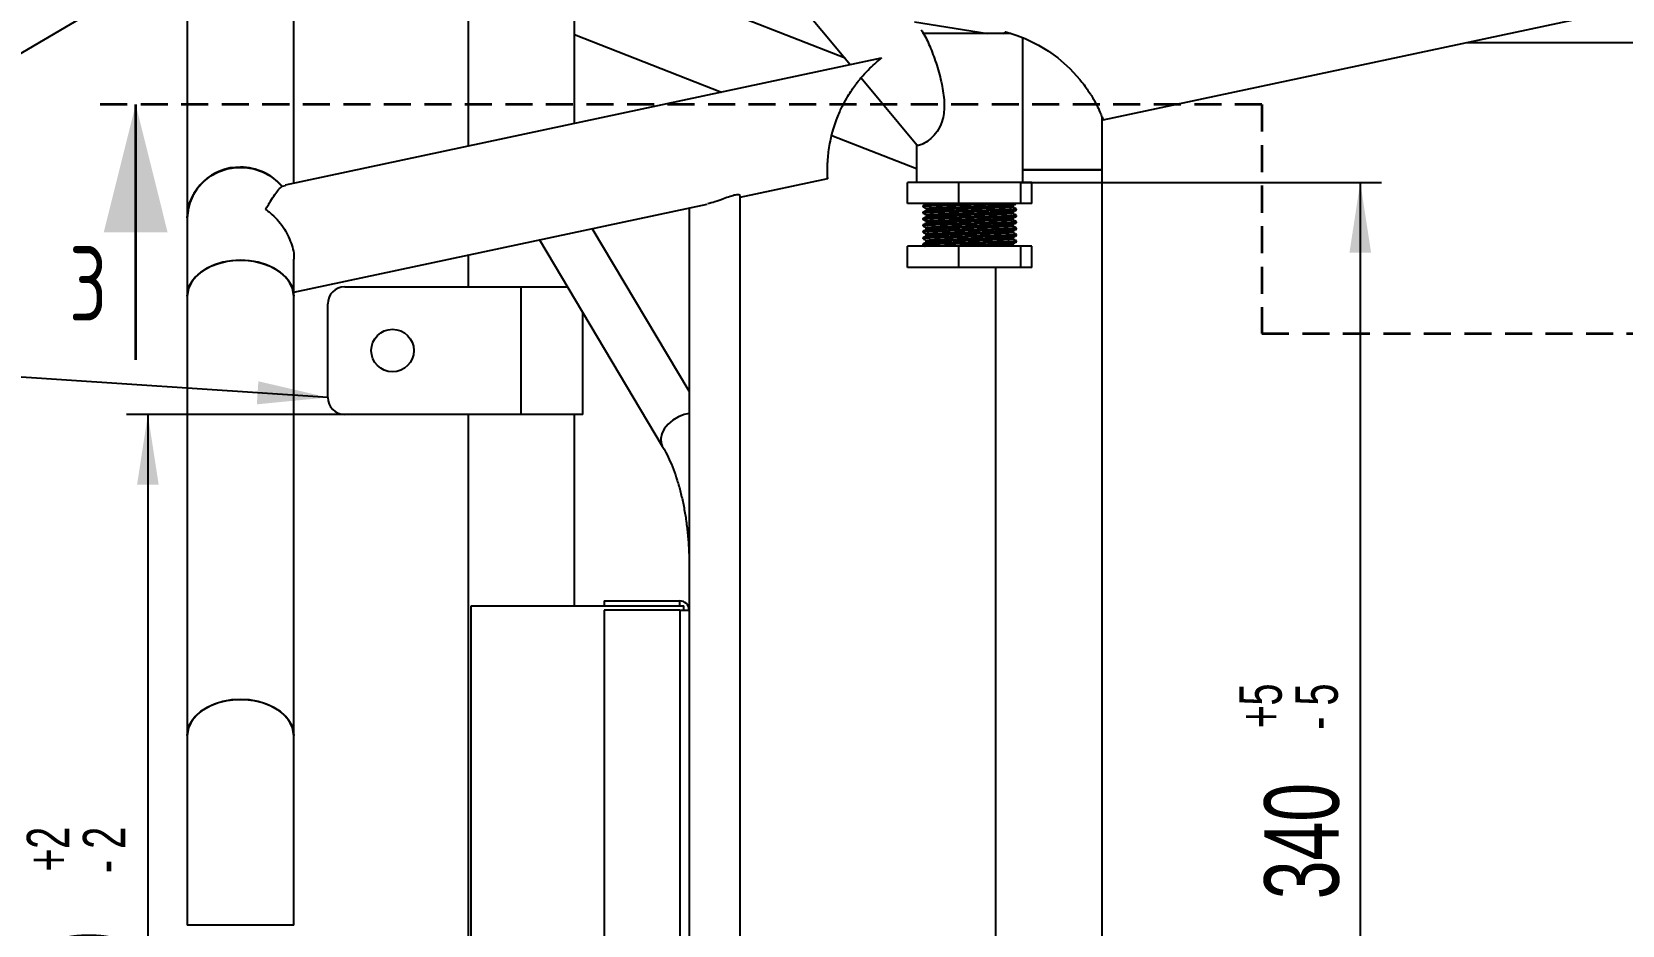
# Model space of a CAD drawing. Header units: millimetres. Extents: x -1160 to 841, y -1082 to 594.
# Drawn here: x 493.5 to 568.2, y 230.1 to 272.1 of the extents above; entities that cross this region are included whole.
import ezdxf

# ---------------------------------------------------------------- set-up
doc = ezdxf.new("R2010")
doc.units = ezdxf.units.MM
doc.linetypes.add('HIDDEN', pattern=[1.905, 1.27, -0.635])
doc.layers.add('FORMAT', color=7, linetype='Continuous')
doc.styles.add('SLDTEXTSTYLE0', font='TXT', dxfattribs={"width": 0.7, "bigfont": 'bigfont'})
doc.styles.add('SLDTEXTSTYLE1', font='TXT', dxfattribs={"width": 0.7})
doc.dimstyles.new('SLDDIMSTYLE11', dxfattribs={"dimtxt": 3.5, "dimasz": 3.302, "dimexe": 0, "dimexo": 0.0625, "dimgap": 0.875, "dimtad": 1, "dimdec": 0, "dimlfac": 5, "dimrnd": 1e-09, "dimzin": 12, "dimdsep": 46, "dimtxsty": 'SLDTEXTSTYLE1', "dimsah": 1, "dimcen": 0.09, "dimadec": 0, "dimazin": 3, "dimtol": 1, "dimtp": 2, "dimtm": 2, "dimtfac": 1, "dimtdec": 0, "dimtofl": 0, "dimtmove": 0, "dimatfit": 3, "dimfxl": 0, "dimfrac": 2, "dimtolj": 1, "dimtzin": 12, "dimarcsym": 0})
doc.dimstyles.new('SLDDIMSTYLE3', dxfattribs={"dimtxt": 0.18, "dimasz": 3.302, "dimexe": 0, "dimexo": 0.0625, "dimgap": 0, "dimtad": 0, "dimtih": 1, "dimtoh": 1, "dimdec": 0, "dimrnd": 1e-09, "dimzin": 0, "dimdsep": 46, "dimtxsty": 'Standard', "dimsah": 1, "dimcen": 0.09, "dimadec": 0, "dimazin": 0, "dimtfac": 3.302, "dimtdec": 0, "dimtofl": 0, "dimtmove": 0, "dimatfit": 3, "dimfxl": 0, "dimfrac": 2, "dimtolj": 1, "dimtzin": 0, "dimarcsym": 0})
doc.dimstyles.new('SLDDIMSTYLE5', dxfattribs={"dimtxt": 3.5, "dimasz": 3.302, "dimexe": 0, "dimexo": 0.0625, "dimgap": 0.875, "dimtad": 1, "dimdec": 0, "dimlfac": 5, "dimrnd": 1e-09, "dimzin": 12, "dimdsep": 46, "dimtxsty": 'SLDTEXTSTYLE1', "dimsah": 1, "dimcen": 0.09, "dimadec": 0, "dimazin": 3, "dimtol": 1, "dimtp": 5, "dimtm": 5, "dimtfac": 1, "dimtdec": 0, "dimtofl": 0, "dimtmove": 0, "dimatfit": 3, "dimfxl": 0, "dimfrac": 2, "dimtolj": 1, "dimtzin": 12, "dimarcsym": 0})

# ---------------------------------------------------------------- blocks, each defined once
blk = doc.blocks.new('_D_26')
at = {"layer": 'FORMAT'}
for p, q in [((539.949, 264.99), (556.904, 264.99)), ((555.904, 264.99), (555.904, 196.673)), ((540.311, 196.673), (556.904, 196.673))]:
    blk.add_line(p, q, dxfattribs=at)
for points in [[(555.904, 264.99), (555.396, 261.688), (556.412, 261.688)], [(555.904, 196.673), (556.412, 199.975), (555.396, 199.975)]]:
    blk.add_solid(points, dxfattribs=at)
at = {"layer": 'FORMAT', "attachment_point": 1, "rotation": 90, "style": 'SLDTEXTSTYLE1'}
for s, insert, char_height in [('5', (550.212, 240.402), 2), ('5', (552.848, 240.402), 2), ('+', (550.212, 239.337), 2), ('-', (552.848, 239.266), 2), ('340', (551.392, 231.304), 3.5)]:
    blk.add_mtext(s, dxfattribs=dict(at, insert=insert, char_height=char_height))
blk = doc.blocks.new('_D_42')
at = {"layer": 'FORMAT'}
for p, q in [((508.162, 254.084), (497.908, 254.084)), ((498.908, 254.084), (498.908, 206.084)), ((508.162, 206.084), (497.908, 206.084))]:
    blk.add_line(p, q, dxfattribs=at)
for points in [[(498.908, 254.084), (498.4, 250.782), (499.416, 250.782)], [(498.908, 206.084), (499.416, 209.386), (498.4, 209.386)]]:
    blk.add_solid(points, dxfattribs=at)
at = {"layer": 'FORMAT', "attachment_point": 1, "rotation": 90, "style": 'SLDTEXTSTYLE1'}
for s, insert, char_height in [('2', (493.217, 233.669), 2), ('2', (495.853, 233.669), 2), ('+', (493.217, 232.603), 2), ('-', (495.853, 232.533), 2), ('240', (494.396, 224.317), 3.5)]:
    blk.add_mtext(s, dxfattribs=dict(at, insert=insert, char_height=char_height))

msp = doc.modelspace()

# ---------------------------------------------------------------- linework, layer by layer
at = {"color": 7, "linetype": 'Continuous', "lineweight": 25}
for p, q in [((500.762283, 307.219769), (500.762283, 263.316722)), ((505.762283, 264.948176), (505.762283, 294.033692)), ((518.028832, 287.225581), (531.93664, 270.516107)), ((513.962283, 281.604568), (513.962283, 266.692518)), ((518.962283, 267.756141), (518.962283, 281.604568)), ((543.810334, 267.930057), (608.206742, 281.628762)), ((423.161465, 230.083893), (500.762283, 275.652373)), ((531.683949, 270.819701), (518.962283, 275.802901)), ((534.946516, 272.527283), (538.375845, 271.990242)), ((518.962283, 271.936568), (525.878544, 269.227401)), ((539.480197, 271.990242), (535.369402, 271.990242)), ((540.046178, 264.990242), (540.046178, 271.787405)), ((560.915224, 271.568689), (600.408488, 271.568689)), ((533.376735, 270.822451), (505.355599, 264.861664)), ((532.443871, 269.906696), (535.063326, 266.759564)), ((543.762283, 265.583893), (543.762283, 268.059504)), ((531.055151, 267.199673), (535.046178, 265.63635)), ((535.046178, 266.780167), (535.046178, 264.990242)), ((541.262283, 265.583893), (540.046178, 265.583893)), ((540.046178, 265.583893), (543.762283, 265.583893)), ((543.762283, 265.583893), (541.262283, 265.583893)), ((543.762283, 194.583893), (543.762283, 265.583893)), ((505.357201, 264.833449), (505.218011, 264.801927)), ((526.751577, 264.301239), (530.870413, 265.177417)), ((534.624338, 263.990242), (534.624338, 264.990242)), ((537.02714, 264.990242), (534.624338, 264.990242)), ((537.02714, 263.990242), (537.02714, 264.990242)), ((539.948979, 264.990242), (537.02714, 264.990242)), ((539.948979, 263.990242), (539.948979, 264.990242)), ((540.468017, 264.990242), (539.948979, 264.990242)), ((540.468017, 263.990242), (540.468017, 264.990242)), ((505.762283, 259.836298), (525.207779, 263.972835)), ((526.751577, 195.80114), (526.751577, 264.366645)), ((537.02714, 263.990242), (534.624338, 263.990242)), ((535.508557, 263.990242), (535.508557, 263.98054)), ((539.948979, 263.990242), (537.02714, 263.990242)), ((540.468017, 263.990242), (539.948979, 263.990242)), ((500.762283, 263.316722), (500.762283, 259.645449)), ((524.351577, 263.790699), (524.351577, 244.883893)), ((535.346178, 263.885773), (535.346178, 263.848273)), ((535.346178, 263.585773), (535.346178, 263.548273)), ((535.346178, 263.285773), (535.346178, 263.248273)), ((535.508557, 263.754525), (535.508557, 263.68054)), ((535.508557, 263.454525), (535.508557, 263.38054)), ((539.583798, 263.829525), (539.583798, 263.903504)), ((539.583798, 263.529525), (539.583798, 263.603504)), ((539.583798, 263.229525), (539.583798, 263.303504)), ((539.746178, 263.698273), (539.746178, 263.735773)), ((539.746178, 263.398273), (539.746178, 263.435773)), ((524.351577, 255.172452), (519.793885, 262.821166)), ((535.346178, 262.985773), (535.346178, 262.948273)), ((535.346178, 262.685773), (535.346178, 262.648273)), ((535.508557, 263.154525), (535.508557, 263.08054)), ((535.508557, 262.854525), (535.508557, 262.78054)), ((535.508557, 262.554525), (535.508557, 262.48054)), ((539.583798, 262.929525), (539.583798, 263.003504)), ((539.583798, 262.629525), (539.583798, 262.703504)), ((539.746178, 263.098273), (539.746178, 263.135773)), ((539.746178, 262.798273), (539.746178, 262.835773)), ((539.746178, 262.498273), (539.746178, 262.535773)), ((517.3144, 262.293718), (523.091865, 252.597982)), ((534.624338, 260.990242), (534.624338, 261.990242)), ((537.02714, 261.990242), (534.624338, 261.990242)), ((535.346178, 262.385773), (535.346178, 262.348273)), ((535.346178, 262.085773), (535.346178, 262.048273)), ((535.508557, 262.254525), (535.508557, 262.18054)), ((537.02714, 260.990242), (537.02714, 261.990242)), ((539.948979, 261.990242), (537.02714, 261.990242)), ((539.583798, 262.329525), (539.583798, 262.403504)), ((539.583798, 262.029525), (539.583798, 262.103504)), ((539.653537, 261.990242), (539.583798, 262.03054)), ((539.746178, 262.198273), (539.746178, 262.235773)), ((539.948979, 260.990242), (539.948979, 261.990242)), ((540.468017, 261.990242), (539.948979, 261.990242)), ((540.468017, 260.990242), (540.468017, 261.990242)), ((505.762283, 259.645449), (505.762283, 261.385754)), ((513.962283, 261.58064), (513.962283, 260.083893)), ((537.02714, 260.990242), (534.624338, 260.990242)), ((539.948979, 260.990242), (537.02714, 260.990242)), ((538.762283, 260.990242), (538.762283, 200.672887)), ((540.468017, 260.990242), (539.948979, 260.990242)), ((500.762283, 259.645449), (500.762283, 239.001683)), ((505.762283, 239.001683), (505.762283, 259.645449)), ((508.162283, 260.083893), (516.462283, 260.083893)), ((516.462283, 260.083893), (518.631184, 260.083893)), ((516.462283, 254.083893), (516.462283, 260.083893)), ((507.362283, 254.883893), (507.362283, 259.283893)), ((519.362283, 254.083893), (519.362283, 258.856964)), ((516.462283, 254.083893), (508.162283, 254.083893)), ((513.962283, 254.083893), (513.962283, 206.083893)), ((519.362283, 254.083893), (516.462283, 254.083893)), ((518.962283, 245.083893), (518.962283, 254.083893)), ((520.351577, 245.323893), (520.351577, 245.083893)), ((520.351577, 245.323893), (523.911577, 245.323893)), ((523.911577, 245.083893), (523.911577, 245.323893)), ((514.111577, 215.083893), (514.111577, 245.083893)), ((514.111577, 245.083893), (524.111577, 245.083893)), ((520.351577, 245.083893), (523.911577, 245.083893)), ((523.911577, 244.883893), (520.351577, 244.883893)), ((520.351577, 244.883893), (520.351577, 215.283893)), ((523.911577, 244.883893), (523.911577, 215.283893)), ((523.911577, 244.883893), (524.351577, 244.883893)), ((524.111577, 244.883893), (524.111577, 245.083893)), ((524.351577, 244.883893), (524.351577, 215.283893)), ((500.762283, 239.001683), (500.762283, 230.083893)), ((505.762283, 230.083893), (505.762283, 239.001683)), ((503.262283, 230.083893), (500.762283, 230.083893)), ((505.762283, 230.083893), (503.262283, 230.083893))]:
    msp.add_line(p, q, dxfattribs=at)
at = {"color": 7, "linetype": 'HIDDEN', "lineweight": 35}
for p, q in [((551.27835, 268.645174), (496.335785, 268.645174)), ((551.27835, 268.645174), (551.27835, 257.883748)), ((551.27835, 257.883748), (590.101343, 257.883748))]:
    msp.add_line(p, q, dxfattribs=at)
at = {"color": 7, "linetype": 'Continuous', "lineweight": 35}
msp.add_line((498.335785, 256.645174), (498.335785, 268.645174), dxfattribs=at)
at = {"color": 7, "linetype": 'Continuous', "lineweight": 25, "flags": 128}
for points in [[(539.223786, 272.061033), (539.218736, 272.062323), (539.293061, 272.042678), (539.492328, 271.985456), (539.772128, 271.89362), (540.153865, 271.745668), (540.774284, 271.44451), (541.248025, 271.157387), (541.691955, 270.835564), (542.247868, 270.344315), (542.718266, 269.828538), (542.718266, 269.828538)], [(500.762283, 263.316722), (500.782531, 263.619569), (500.871866, 264.014897), (501.029968, 264.390139), (501.25229, 264.734501), (501.532435, 265.038076), (501.862346, 265.292131), (502.232529, 265.489357), (502.632337, 265.62408), (503.050268, 265.692425), (503.474297, 265.692425), (503.892228, 265.62408), (504.292036, 265.489357), (504.66222, 265.292131), (504.99213, 265.038076), (505.217183, 264.802919)], [(503.262283, 261.334424), (502.839781, 261.31013), (502.429433, 261.237946), (502.043045, 261.119948), (501.691733, 260.959532), (501.385602, 260.761312), (501.13346, 260.530991), (500.94256, 260.275194), (500.818394, 260.001281), (500.764535, 259.717131), (500.762283, 259.645449)], [(500.762283, 259.645449), (500.782531, 259.859979), (500.871866, 260.140019), (501.029968, 260.405832), (501.25229, 260.64977), (501.532435, 260.864815), (501.862346, 261.044781), (502.232529, 261.184491), (502.632337, 261.279926), (503.050268, 261.32834), (503.474297, 261.32834), (503.892228, 261.279926), (504.292036, 261.184491), (504.66222, 261.044781), (504.99213, 260.864815), (505.272275, 260.64977), (505.494597, 260.405832), (505.652699, 260.140019), (505.742034, 259.859979), (505.762283, 259.645449)], [(505.762283, 259.645449), (505.76003, 259.717131), (505.706171, 260.001281), (505.582005, 260.275194), (505.391105, 260.530991), (505.138963, 260.761312), (504.832833, 260.959532), (504.48152, 261.119948), (504.095132, 261.237946), (503.684785, 261.31013), (503.262283, 261.334424)], [(503.262283, 240.690659), (502.839781, 240.666365), (502.429433, 240.59418), (502.043045, 240.476183), (501.691733, 240.315767), (501.385602, 240.117547), (501.13346, 239.887226), (500.94256, 239.631429), (500.818394, 239.357516), (500.764535, 239.073366), (500.762283, 239.001683)], [(500.762283, 239.001683), (500.782531, 239.216213), (500.871866, 239.496254), (501.029968, 239.762067), (501.25229, 240.006004), (501.532435, 240.22105), (501.862346, 240.401016), (502.232529, 240.540726), (502.632337, 240.636161), (503.050268, 240.684574), (503.474297, 240.684574), (503.892228, 240.636161), (504.292036, 240.540726), (504.66222, 240.401016), (504.99213, 240.22105), (505.272275, 240.006004), (505.494597, 239.762067), (505.652699, 239.496254), (505.742034, 239.216213), (505.762283, 239.001683)], [(505.762283, 239.001683), (505.76003, 239.073366), (505.706171, 239.357516), (505.582005, 239.631429), (505.391105, 239.887226), (505.138963, 240.117547), (504.832833, 240.315767), (504.48152, 240.476183), (504.095132, 240.59418), (503.684785, 240.666365), (503.262283, 240.690659)]]:
    msp.add_lwpolyline(points, dxfattribs=at)
at = {"color": 8, "linetype": 'Continuous', "lineweight": 25, "flags": 128}
msp.add_lwpolyline([(524.351577, 254.121532), (524.122727, 254.074068), (523.847058, 253.967453), (523.588709, 253.813386), (523.363915, 253.621547), (523.186801, 253.40399), (523.068493, 253.174386), (523.016427, 252.94716), (523.033874, 252.736591), (523.091334, 252.598875)], dxfattribs=at)
at = {"color": 7, "linetype": 'Continuous', "lineweight": 25}
msp.add_circle((510.412283, 257.083893), 1, dxfattribs=at)
for centre, radius, start, end in [((503.201112, 263.262346), 2.439435, 88.56311618, 178.72274707), ((503.279331, 263.161409), 2.539662, 40.30700498, 90.38462064), ((508.162283, 259.283893), 0.8, 90, 180), ((508.162283, 254.883893), 0.8, 180, 270), ((523.911577, 244.883893), 0.44, 0, 90)]:
    msp.add_arc(centre, radius, start, end, dxfattribs=at)
for points, knots in [([(535.256109, 272.155324), (535.316441, 272.067355), (535.428411, 271.904095), (535.592788, 271.557586), (535.798315, 271.071322), (536.038934, 270.384432), (536.261884, 269.532304), (536.356849, 268.826673), (536.340425, 268.305012), (536.271143, 267.897639), (536.093263, 267.468396), (535.796866, 267.104447), (535.478153, 266.856126), (535.218833, 266.736318), (535.077259, 266.704859), (535.072676, 266.760271), (535.072153, 266.766593)], [0, 0, 0, 0, 0.063851539, 0.118501433, 0.174429692, 0.29519773, 0.418984571, 0.531143538, 0.578663572, 0.627292978, 0.696457118, 0.765744169, 0.834216622, 0.909955021, 0.989727015, 1, 1, 1, 1]), ([(539.102914, 271.990242), (539.145359, 272.003281), (539.190931, 272.01728), (539.25698, 272.048852), (539.26151, 272.051018)], [0, 0, 0, 0, 0.931411838, 1, 1, 1, 1]), ([(531.094217, 267.355816), (531.133124, 267.487627), (531.212634, 267.756997), (531.375456, 268.183979), (531.579061, 268.626265), (531.856674, 269.120211), (532.172564, 269.585627), (532.519577, 270.009644), (532.855151, 270.36192), (533.147159, 270.628819), (533.316603, 270.769006), (533.391638, 270.828664), (533.380307, 270.819629), (533.377878, 270.817692)], [0, 0, 0, 0, 0.048678963, 0.099480991, 0.187654856, 0.277783656, 0.408733148, 0.539795154, 0.674481594, 0.809122691, 0.92576891, 0.984085228, 1, 1, 1, 1]), ([(542.718266, 269.828538), (542.8537, 269.652589), (543.128396, 269.295718), (543.404939, 268.825731), (543.604332, 268.432831), (543.733127, 268.135873), (543.803474, 267.953682), (543.805243, 267.948638), (543.806001, 267.946476)], [0, 0, 0, 0, 0.162808414, 0.330218502, 0.496678144, 0.666850284, 0.85717595, 1, 1, 1, 1]), ([(530.866455, 265.198226), (530.866797, 265.192342), (530.867684, 265.177087), (530.862473, 265.265755), (530.855614, 265.441816), (530.853313, 265.731983), (530.873329, 266.120361), (530.916667, 266.516134), (530.984372, 266.911638), (531.050203, 267.193257), (531.087437, 267.330775), (531.094217, 267.355816)], [0, 0, 0, 0, 0.096738984, 0.250812769, 0.407348923, 0.591777145, 0.715630762, 0.807297368, 0.899523662, 0.981703992, 1, 1, 1, 1]), ([(504.442609, 263.71911), (504.447628, 263.727794), (504.452749, 263.736648), (504.462842, 263.754074), (504.477913, 263.780062), (504.512615, 263.839657), (504.541589, 263.888961), (504.598576, 263.985219), (504.635289, 264.046262), (504.742077, 264.220088), (504.808813, 264.323604), (504.935485, 264.505492), (504.995415, 264.583874), (505.110177, 264.713836), (505.165005, 264.765448), (505.218011, 264.801927)], [0, 0, 0, 0, 0.015625, 0.015625, 0.03125, 0.0625, 0.125, 0.125, 0.25, 0.25, 0.5, 0.5, 0.75, 0.75, 1, 1, 1, 1]), ([(526.751577, 264.366645), (526.740321, 264.383198), (526.717779, 264.416346), (526.539202, 264.4045), (526.28131, 264.329369), (525.953757, 264.20841), (525.585641, 264.067683), (525.331908, 264.007075), (525.214264, 263.978974)], [0, 0, 0, 0, 0.164892435, 0.330224937, 0.487145652, 0.651205991, 0.838280773, 1, 1, 1, 1]), ([(535.510333, 263.981565), (535.48325, 263.965916), (535.429082, 263.934615), (535.374912, 263.903317), (535.347827, 263.887668)], [0, 0, 0, 0, 0.499988787, 1, 1, 1, 1]), ([(538.825598, 263.990242), (538.823203, 263.990169), (538.681659, 263.985856), (538.314998, 263.977764), (537.758325, 263.965529), (537.175117, 263.952451), (536.620574, 263.940242), (536.128603, 263.928035), (535.730817, 263.914951), (535.467188, 263.902738), (535.341685, 263.893172), (535.359242, 263.887343), (535.363971, 263.885773)], [0, 0, 0, 0, 0.002043741, 0.120800365, 0.239556988, 0.360376928, 0.479133551, 0.597890175, 0.718710115, 0.837466738, 0.956223362, 1, 1, 1, 1]), ([(539.714918, 263.990023), (539.668636, 263.985917), (539.576072, 263.977704), (539.259553, 263.965546), (538.836272, 263.952447), (538.322225, 263.940243), (537.75635, 263.928035), (537.17564, 263.914949), (536.620435, 263.902742), (536.128641, 263.890535), (535.730807, 263.877451), (535.467191, 263.865238), (535.341685, 263.855672), (535.359242, 263.849843), (535.363971, 263.848273)], [0, 0, 0, 0, 0.087559941, 0.175119881, 0.264201117, 0.351761058, 0.439320999, 0.528402234, 0.615962175, 0.703522116, 0.792603352, 0.880163292, 0.967723233, 1, 1, 1, 1]), ([(535.576198, 263.990242), (535.548852, 263.988257), (535.509949, 263.985433), (535.519194, 263.982456), (535.52194, 263.981572)], [0, 0, 0, 0, 0.702923611, 1, 1, 1, 1]), ([(539.582029, 263.902482), (539.609114, 263.918133), (539.659741, 263.947387), (539.710369, 263.976639), (539.733912, 263.990242)], [0, 0, 0, 0, 0.534978916, 1, 1, 1, 1]), ([(504.442609, 263.71911), (504.444237, 263.717969), (504.517408, 263.666718), (504.707899, 263.521063), (504.993181, 263.249285), (505.269583, 262.899231), (505.492566, 262.521481), (505.686611, 262.022089), (505.802322, 261.608444), (505.759348, 261.360851), (505.757808, 261.351976)], [0, 0, 0, 0, 0.002077337, 0.093335821, 0.249782397, 0.410390963, 0.557870992, 0.709090243, 0.989572802, 1, 1, 1, 1]), ([(535.347814, 263.846384), (535.3749, 263.830734), (535.428482, 263.799775), (535.482063, 263.768814), (535.508557, 263.753504)], [0, 0, 0, 0, 0.505513476, 1, 1, 1, 1]), ([(535.347814, 263.546384), (535.3749, 263.530734), (535.428482, 263.499775), (535.482063, 263.468814), (535.508557, 263.453504)], [0, 0, 0, 0, 0.505513476, 1, 1, 1, 1]), ([(535.347814, 263.246384), (535.3749, 263.230734), (535.428482, 263.199775), (535.482063, 263.168814), (535.508557, 263.153504)], [0, 0, 0, 0, 0.505513476, 1, 1, 1, 1]), ([(535.510333, 263.681565), (535.48325, 263.665916), (535.429082, 263.634615), (535.374912, 263.603317), (535.347827, 263.587668)], [0, 0, 0, 0, 0.4999887865, 1, 1, 1, 1]), ([(535.510333, 263.381565), (535.48325, 263.365916), (535.429082, 263.334615), (535.374912, 263.303317), (535.347827, 263.287668)], [0, 0, 0, 0, 0.4999887865, 1, 1, 1, 1]), ([(539.728385, 263.735773), (539.729364, 263.733005), (539.731853, 263.725969), (539.565634, 263.715239), (539.262405, 263.703036), (538.835517, 263.689949), (538.322426, 263.677742), (537.756295, 263.665535), (537.175654, 263.652449), (536.620431, 263.640242), (536.128642, 263.628035), (535.730807, 263.614951), (535.467191, 263.602738), (535.341685, 263.593172), (535.359242, 263.587343), (535.363971, 263.585773)], [0, 0, 0, 0, 0.053751163, 0.136604655, 0.219458147, 0.303751163, 0.386604655, 0.469458147, 0.553751163, 0.636604655, 0.719458147, 0.803751163, 0.886604655, 0.969458147, 1, 1, 1, 1]), ([(539.725274, 263.696367), (539.72541, 263.694241), (539.725821, 263.687851), (539.564488, 263.677743), (539.262719, 263.665535), (538.835434, 263.652449), (538.322448, 263.640242), (537.756289, 263.628035), (537.175656, 263.614949), (536.620431, 263.602742), (536.128642, 263.590535), (535.730807, 263.577451), (535.467191, 263.565238), (535.341685, 263.555672), (535.359242, 263.549843), (535.363971, 263.548273)], [0, 0, 0, 0, 0.041852737, 0.125748055, 0.209643372, 0.294996315, 0.378891632, 0.46278695, 0.548139892, 0.632035209, 0.715930527, 0.801283469, 0.885178787, 0.969074104, 1, 1, 1, 1]), ([(539.728385, 263.435773), (539.729364, 263.433005), (539.731853, 263.425969), (539.565634, 263.415239), (539.262405, 263.403036), (538.835517, 263.389949), (538.322426, 263.377742), (537.756295, 263.365535), (537.175654, 263.352449), (536.620431, 263.340242), (536.128642, 263.328035), (535.730807, 263.314951), (535.467191, 263.302738), (535.341685, 263.293172), (535.359242, 263.287343), (535.363971, 263.285773)], [0, 0, 0, 0, 0.053751163, 0.136604655, 0.219458147, 0.303751163, 0.386604655, 0.469458147, 0.553751163, 0.636604655, 0.719458147, 0.803751163, 0.886604655, 0.969458147, 1, 1, 1, 1]), ([(539.725274, 263.396367), (539.72541, 263.394241), (539.725821, 263.387851), (539.564488, 263.377743), (539.262719, 263.365535), (538.835434, 263.352449), (538.322448, 263.340242), (537.756289, 263.328035), (537.175656, 263.314949), (536.620431, 263.302742), (536.128642, 263.290535), (535.730807, 263.277451), (535.467191, 263.265238), (535.341685, 263.255672), (535.359242, 263.249843), (535.363971, 263.248273)], [0, 0, 0, 0, 0.041852737, 0.125748055, 0.209643372, 0.294996315, 0.378891632, 0.46278695, 0.548139892, 0.632035209, 0.715930527, 0.801283469, 0.885178787, 0.969074104, 1, 1, 1, 1]), ([(539.564247, 263.902492), (539.564329, 263.900407), (539.564582, 263.89406), (539.41544, 263.883993), (539.136043, 263.871785), (538.740271, 263.858699), (538.265154, 263.846492), (537.74078, 263.834285), (537.203005, 263.821199), (536.688759, 263.808992), (536.233268, 263.796785), (535.864798, 263.783701), (535.62064, 263.771488), (535.504399, 263.761922), (535.520657, 263.756094), (535.525035, 263.754525)], [0, 0, 0, 0, 0.041057427, 0.125023243, 0.208989059, 0.294413961, 0.378379777, 0.462345593, 0.547770496, 0.631736312, 0.715702128, 0.80112703, 0.885092846, 0.969058662, 1, 1, 1, 1]), ([(539.564247, 263.602492), (539.564329, 263.600407), (539.564582, 263.59406), (539.41544, 263.583993), (539.136043, 263.571785), (538.740271, 263.558699), (538.265154, 263.546492), (537.74078, 263.534285), (537.203005, 263.521199), (536.688759, 263.508992), (536.233268, 263.496785), (535.864798, 263.483701), (535.62064, 263.471488), (535.504399, 263.461922), (535.520657, 263.456094), (535.525035, 263.454525)], [0, 0, 0, 0, 0.041057427, 0.125023243, 0.208989059, 0.294413961, 0.378379777, 0.462345593, 0.547770496, 0.631736312, 0.715702128, 0.80112703, 0.885092846, 0.969058662, 1, 1, 1, 1]), ([(539.564247, 263.302492), (539.564329, 263.300407), (539.564582, 263.29406), (539.41544, 263.283993), (539.136043, 263.271785), (538.740271, 263.258699), (538.265154, 263.246492), (537.74078, 263.234285), (537.203005, 263.221199), (536.688759, 263.208992), (536.233268, 263.196785), (535.864798, 263.183701), (535.62064, 263.171488), (535.504399, 263.161922), (535.520657, 263.156094), (535.525035, 263.154525)], [0, 0, 0, 0, 0.041057427, 0.125023243, 0.208989059, 0.294413961, 0.378379777, 0.462345593, 0.547770496, 0.631736312, 0.715702128, 0.80112703, 0.885092846, 0.969058662, 1, 1, 1, 1]), ([(539.567321, 263.829525), (539.568229, 263.826756), (539.570536, 263.81972), (539.416581, 263.808989), (539.135732, 263.796786), (538.740353, 263.783699), (538.265132, 263.771492), (537.740783, 263.759285), (537.203012, 263.746199), (536.688725, 263.733993), (536.233398, 263.721784), (535.864309, 263.708702), (535.622428, 263.696481), (535.507857, 263.687588), (535.519875, 263.682454), (535.52194, 263.681572)], [0, 0, 0, 0, 0.054488368, 0.138461587, 0.222434807, 0.307867241, 0.39184046, 0.47581368, 0.561246113, 0.645219333, 0.729192552, 0.814624986, 0.898598205, 0.982571425, 1, 1, 1, 1]), ([(539.567321, 263.529525), (539.568229, 263.526756), (539.570536, 263.51972), (539.416581, 263.508989), (539.135732, 263.496786), (538.740353, 263.483699), (538.265132, 263.471492), (537.740783, 263.459285), (537.203012, 263.446199), (536.688725, 263.433993), (536.233398, 263.421784), (535.864309, 263.408702), (535.622428, 263.396481), (535.507857, 263.387588), (535.519875, 263.382454), (535.52194, 263.381572)], [0, 0, 0, 0, 0.054488368, 0.138461587, 0.222434807, 0.307867241, 0.39184046, 0.47581368, 0.561246113, 0.645219333, 0.729192552, 0.814624986, 0.898598205, 0.982571425, 1, 1, 1, 1]), ([(539.567321, 263.229525), (539.568229, 263.226756), (539.570536, 263.21972), (539.416581, 263.208989), (539.135732, 263.196786), (538.740353, 263.183699), (538.265132, 263.171492), (537.740783, 263.159285), (537.203012, 263.146199), (536.688725, 263.133993), (536.233398, 263.121784), (535.864309, 263.108702), (535.622428, 263.096481), (535.507857, 263.087588), (535.519875, 263.082454), (535.52194, 263.081572)], [0, 0, 0, 0, 0.054488368, 0.138461587, 0.222434807, 0.307867241, 0.39184046, 0.47581368, 0.561246113, 0.645219333, 0.729192552, 0.814624986, 0.898598205, 0.982571425, 1, 1, 1, 1]), ([(539.582029, 263.602482), (539.609114, 263.618133), (539.663284, 263.649434), (539.717455, 263.680734), (539.744541, 263.696384)], [0, 0, 0, 0, 0.499988307, 1, 1, 1, 1]), ([(539.582029, 263.302482), (539.609114, 263.318133), (539.663284, 263.349434), (539.717455, 263.380734), (539.744541, 263.396384)], [0, 0, 0, 0, 0.499988307, 1, 1, 1, 1]), ([(539.744528, 263.737668), (539.717443, 263.753317), (539.663866, 263.784273), (539.610289, 263.815232), (539.583798, 263.83054)], [0, 0, 0, 0, 0.5055346967, 1, 1, 1, 1]), ([(539.744528, 263.437668), (539.717443, 263.453317), (539.663866, 263.484273), (539.610289, 263.515232), (539.583798, 263.53054)], [0, 0, 0, 0, 0.5055346967, 1, 1, 1, 1]), ([(539.744528, 263.137668), (539.717443, 263.153317), (539.663866, 263.184273), (539.610289, 263.215232), (539.583798, 263.23054)], [0, 0, 0, 0, 0.505534697, 1, 1, 1, 1]), ([(535.347814, 262.946384), (535.3749, 262.930734), (535.428482, 262.899775), (535.482063, 262.868814), (535.508557, 262.853504)], [0, 0, 0, 0, 0.505513476, 1, 1, 1, 1]), ([(535.347814, 262.646384), (535.3749, 262.630734), (535.428482, 262.599775), (535.482063, 262.568814), (535.508557, 262.553504)], [0, 0, 0, 0, 0.5055134763, 1, 1, 1, 1]), ([(535.510333, 263.081565), (535.48325, 263.065916), (535.429082, 263.034615), (535.374912, 263.003317), (535.347827, 262.987668)], [0, 0, 0, 0, 0.499988787, 1, 1, 1, 1]), ([(535.510333, 262.781565), (535.48325, 262.765916), (535.429082, 262.734615), (535.374912, 262.703317), (535.347827, 262.687668)], [0, 0, 0, 0, 0.499988787, 1, 1, 1, 1]), ([(535.510333, 262.481565), (535.48325, 262.465916), (535.429082, 262.434615), (535.374912, 262.403317), (535.347827, 262.387668)], [0, 0, 0, 0, 0.499988787, 1, 1, 1, 1]), ([(539.728385, 263.135773), (539.729364, 263.133005), (539.731853, 263.125969), (539.565634, 263.115239), (539.262405, 263.103036), (538.835517, 263.089949), (538.322426, 263.077742), (537.756295, 263.065535), (537.175654, 263.052449), (536.620431, 263.040242), (536.128642, 263.028035), (535.730807, 263.014951), (535.467191, 263.002738), (535.341685, 262.993172), (535.359242, 262.987343), (535.363971, 262.985773)], [0, 0, 0, 0, 0.053751163, 0.136604655, 0.219458147, 0.303751163, 0.386604655, 0.469458147, 0.553751163, 0.636604655, 0.719458147, 0.803751163, 0.886604655, 0.969458147, 1, 1, 1, 1]), ([(539.725274, 263.096367), (539.72541, 263.094241), (539.725821, 263.087851), (539.564488, 263.077743), (539.262719, 263.065535), (538.835434, 263.052449), (538.322448, 263.040242), (537.756289, 263.028035), (537.175656, 263.014949), (536.620431, 263.002742), (536.128642, 262.990535), (535.730807, 262.977451), (535.467191, 262.965238), (535.341685, 262.955672), (535.359242, 262.949843), (535.363971, 262.948273)], [0, 0, 0, 0, 0.041852737, 0.125748055, 0.209643372, 0.294996315, 0.378891632, 0.46278695, 0.548139892, 0.632035209, 0.715930527, 0.801283469, 0.885178787, 0.969074104, 1, 1, 1, 1]), ([(539.728385, 262.835773), (539.729364, 262.833005), (539.731853, 262.825969), (539.565634, 262.815239), (539.262405, 262.803036), (538.835517, 262.789949), (538.322426, 262.777742), (537.756295, 262.765535), (537.175654, 262.752449), (536.620431, 262.740242), (536.128642, 262.728035), (535.730807, 262.714951), (535.467191, 262.702738), (535.341685, 262.693172), (535.359242, 262.687343), (535.363971, 262.685773)], [0, 0, 0, 0, 0.053751163, 0.136604655, 0.219458147, 0.303751163, 0.386604655, 0.469458147, 0.553751163, 0.636604655, 0.719458147, 0.803751163, 0.886604655, 0.969458147, 1, 1, 1, 1]), ([(539.725274, 262.796367), (539.72541, 262.794241), (539.725821, 262.787851), (539.564488, 262.777743), (539.262719, 262.765535), (538.835434, 262.752449), (538.322448, 262.740242), (537.756289, 262.728035), (537.175656, 262.714949), (536.620431, 262.702742), (536.128642, 262.690535), (535.730807, 262.677451), (535.467191, 262.665238), (535.341685, 262.655672), (535.359242, 262.649843), (535.363971, 262.648273)], [0, 0, 0, 0, 0.041852737, 0.125748055, 0.209643372, 0.294996315, 0.378891632, 0.46278695, 0.548139892, 0.632035209, 0.715930527, 0.801283469, 0.885178787, 0.969074104, 1, 1, 1, 1]), ([(539.728385, 262.535773), (539.729364, 262.533005), (539.731853, 262.525969), (539.565634, 262.515239), (539.262405, 262.503036), (538.835517, 262.489949), (538.322426, 262.477742), (537.756295, 262.465535), (537.175654, 262.452449), (536.620431, 262.440242), (536.128642, 262.428035), (535.730807, 262.414951), (535.467191, 262.402738), (535.341685, 262.393172), (535.359242, 262.387343), (535.363971, 262.385773)], [0, 0, 0, 0, 0.053751163, 0.136604655, 0.219458147, 0.303751163, 0.386604655, 0.469458147, 0.553751163, 0.636604655, 0.719458147, 0.803751163, 0.886604655, 0.969458147, 1, 1, 1, 1]), ([(539.725274, 262.496367), (539.72541, 262.494241), (539.725821, 262.487851), (539.564488, 262.477743), (539.262719, 262.465535), (538.835434, 262.452449), (538.322448, 262.440242), (537.756289, 262.428035), (537.175656, 262.414949), (536.620431, 262.402742), (536.128642, 262.390535), (535.730807, 262.377451), (535.467191, 262.365238), (535.341685, 262.355672), (535.359242, 262.349843), (535.363971, 262.348273)], [0, 0, 0, 0, 0.041852737, 0.125748055, 0.209643372, 0.294996315, 0.378891632, 0.46278695, 0.548139892, 0.632035209, 0.715930527, 0.801283469, 0.885178787, 0.969074104, 1, 1, 1, 1]), ([(539.564247, 263.002492), (539.564329, 263.000407), (539.564582, 262.99406), (539.41544, 262.983993), (539.136043, 262.971785), (538.740271, 262.958699), (538.265154, 262.946492), (537.74078, 262.934285), (537.203005, 262.921199), (536.688759, 262.908992), (536.233268, 262.896785), (535.864798, 262.883701), (535.62064, 262.871488), (535.504399, 262.861922), (535.520657, 262.856094), (535.525035, 262.854525)], [0, 0, 0, 0, 0.041057427, 0.125023243, 0.208989059, 0.294413961, 0.378379777, 0.462345593, 0.547770496, 0.631736312, 0.715702128, 0.80112703, 0.885092846, 0.969058662, 1, 1, 1, 1]), ([(539.564247, 262.702492), (539.564329, 262.700407), (539.564582, 262.69406), (539.41544, 262.683993), (539.136043, 262.671785), (538.740271, 262.658699), (538.265154, 262.646492), (537.74078, 262.634285), (537.203005, 262.621199), (536.688759, 262.608992), (536.233268, 262.596785), (535.864798, 262.583701), (535.62064, 262.571488), (535.504399, 262.561922), (535.520657, 262.556094), (535.525035, 262.554525)], [0, 0, 0, 0, 0.041057427, 0.125023243, 0.208989059, 0.294413961, 0.378379777, 0.462345593, 0.547770496, 0.631736312, 0.715702128, 0.80112703, 0.885092846, 0.969058662, 1, 1, 1, 1]), ([(539.567321, 262.929525), (539.568229, 262.926756), (539.570536, 262.91972), (539.416581, 262.908989), (539.135732, 262.896786), (538.740353, 262.883699), (538.265132, 262.871492), (537.740783, 262.859285), (537.203012, 262.846199), (536.688725, 262.833993), (536.233398, 262.821784), (535.864309, 262.808702), (535.622428, 262.796481), (535.507857, 262.787588), (535.519875, 262.782454), (535.52194, 262.781572)], [0, 0, 0, 0, 0.054488368, 0.138461587, 0.222434807, 0.307867241, 0.39184046, 0.47581368, 0.561246113, 0.645219333, 0.729192552, 0.814624986, 0.898598205, 0.982571425, 1, 1, 1, 1]), ([(539.567321, 262.629525), (539.568229, 262.626756), (539.570536, 262.61972), (539.416581, 262.608989), (539.135732, 262.596786), (538.740353, 262.583699), (538.265132, 262.571492), (537.740783, 262.559285), (537.203012, 262.546199), (536.688725, 262.533993), (536.233398, 262.521784), (535.864309, 262.508702), (535.622428, 262.496481), (535.507857, 262.487588), (535.519875, 262.482454), (535.52194, 262.481572)], [0, 0, 0, 0, 0.054488368, 0.138461587, 0.222434807, 0.307867241, 0.39184046, 0.47581368, 0.561246113, 0.645219333, 0.729192552, 0.814624986, 0.898598205, 0.982571425, 1, 1, 1, 1]), ([(539.582029, 263.002482), (539.609114, 263.018133), (539.663284, 263.049434), (539.717455, 263.080734), (539.744541, 263.096384)], [0, 0, 0, 0, 0.499988307, 1, 1, 1, 1]), ([(539.582029, 262.702482), (539.609114, 262.718133), (539.663284, 262.749434), (539.717455, 262.780734), (539.744541, 262.796384)], [0, 0, 0, 0, 0.499988307, 1, 1, 1, 1]), ([(539.582029, 262.402482), (539.609114, 262.418133), (539.663284, 262.449434), (539.717455, 262.480734), (539.744541, 262.496384)], [0, 0, 0, 0, 0.499988307, 1, 1, 1, 1]), ([(539.744528, 262.837668), (539.717443, 262.853317), (539.663866, 262.884273), (539.610289, 262.915232), (539.583798, 262.93054)], [0, 0, 0, 0, 0.505534697, 1, 1, 1, 1]), ([(539.744528, 262.537668), (539.717443, 262.553317), (539.663866, 262.584273), (539.610289, 262.615232), (539.583798, 262.63054)], [0, 0, 0, 0, 0.505534697, 1, 1, 1, 1]), ([(535.347814, 262.346384), (535.3749, 262.330734), (535.428482, 262.299775), (535.482063, 262.268814), (535.508557, 262.253504)], [0, 0, 0, 0, 0.505513476, 1, 1, 1, 1]), ([(535.347814, 262.046384), (535.374901, 262.030734), (535.407289, 262.012021), (535.439676, 261.993306), (535.444978, 261.990242)], [0, 0, 0, 0, 0.836299933, 1, 1, 1, 1]), ([(535.510333, 262.181565), (535.48325, 262.165916), (535.429082, 262.134615), (535.374912, 262.103317), (535.347827, 262.087668)], [0, 0, 0, 0, 0.4999887865, 1, 1, 1, 1]), ([(539.728385, 262.235773), (539.729364, 262.233005), (539.731853, 262.225969), (539.565634, 262.215239), (539.262405, 262.203036), (538.835517, 262.189949), (538.322426, 262.177742), (537.756295, 262.165535), (537.175654, 262.152449), (536.620431, 262.140242), (536.128642, 262.128035), (535.730807, 262.114951), (535.467191, 262.102738), (535.341685, 262.093172), (535.359242, 262.087343), (535.363971, 262.085773)], [0, 0, 0, 0, 0.053751163, 0.136604655, 0.219458147, 0.303751163, 0.386604655, 0.469458147, 0.553751163, 0.636604655, 0.719458147, 0.803751163, 0.886604655, 0.969458147, 1, 1, 1, 1]), ([(539.725274, 262.196367), (539.72541, 262.194241), (539.725821, 262.187851), (539.564488, 262.177743), (539.262719, 262.165535), (538.835434, 262.152449), (538.322448, 262.140242), (537.756289, 262.128035), (537.175656, 262.114949), (536.620431, 262.102742), (536.128642, 262.090535), (535.730807, 262.077451), (535.467191, 262.065238), (535.341685, 262.055672), (535.359242, 262.049843), (535.363971, 262.048273)], [0, 0, 0, 0, 0.041852737, 0.125748055, 0.209643372, 0.294996315, 0.378891632, 0.46278695, 0.548139892, 0.632035209, 0.715930527, 0.801283469, 0.885178787, 0.969074104, 1, 1, 1, 1]), ([(539.564247, 262.402492), (539.564329, 262.400407), (539.564582, 262.39406), (539.41544, 262.383993), (539.136043, 262.371785), (538.740271, 262.358699), (538.265154, 262.346492), (537.74078, 262.334285), (537.203005, 262.321199), (536.688759, 262.308992), (536.233268, 262.296785), (535.864798, 262.283701), (535.62064, 262.271488), (535.504399, 262.261922), (535.520657, 262.256094), (535.525035, 262.254525)], [0, 0, 0, 0, 0.041057427, 0.125023243, 0.208989059, 0.294413961, 0.378379777, 0.462345593, 0.547770496, 0.631736312, 0.715702128, 0.80112703, 0.885092846, 0.969058662, 1, 1, 1, 1]), ([(539.567321, 262.329525), (539.568229, 262.326756), (539.570536, 262.31972), (539.416581, 262.308989), (539.135732, 262.296786), (538.740353, 262.283699), (538.265132, 262.271492), (537.740783, 262.259285), (537.203012, 262.246199), (536.688725, 262.233993), (536.233398, 262.221784), (535.864309, 262.208702), (535.622428, 262.196481), (535.507857, 262.187588), (535.519875, 262.182454), (535.52194, 262.181572)], [0, 0, 0, 0, 0.054488368, 0.138461587, 0.222434807, 0.307867241, 0.39184046, 0.47581368, 0.561246113, 0.645219333, 0.729192552, 0.814624986, 0.898598205, 0.982571425, 1, 1, 1, 1]), ([(539.564247, 262.102492), (539.564329, 262.100407), (539.564582, 262.09406), (539.415441, 262.083993), (539.136038, 262.071785), (538.740289, 262.058699), (538.265087, 262.046492), (537.741028, 262.034285), (537.202064, 262.021199), (536.692199, 262.008992), (536.299879, 261.998843), (536.125722, 261.992411), (536.067001, 261.990242)], [0, 0, 0, 0, 0.054135861, 0.164848153, 0.275560444, 0.388196599, 0.49890889, 0.609621182, 0.722257336, 0.832969628, 0.943681919, 1, 1, 1, 1]), ([(539.567321, 262.029525), (539.568365, 262.026756), (539.571018, 262.01972), (539.413382, 262.008989), (539.192445, 261.998844), (538.989832, 261.992411), (538.921517, 261.990242)], [0, 0, 0, 0, 0.205499367, 0.522198949, 0.838898532, 1, 1, 1, 1]), ([(539.582029, 262.102482), (539.609114, 262.118133), (539.663284, 262.149434), (539.717455, 262.180734), (539.744541, 262.196384)], [0, 0, 0, 0, 0.499988307, 1, 1, 1, 1]), ([(539.744528, 262.237668), (539.717443, 262.253317), (539.663866, 262.284273), (539.610289, 262.315232), (539.583798, 262.33054)], [0, 0, 0, 0, 0.505534697, 1, 1, 1, 1]), ([(523.091865, 252.597982), (523.130832, 252.530702), (523.243122, 252.336821), (523.420739, 251.977212), (523.616934, 251.507051), (523.795344, 250.992505), (523.953095, 250.439067), (524.087518, 249.851802), (524.196419, 249.236557), (524.278166, 248.599408), (524.33114, 247.946764), (524.350074, 247.438879), (524.351293, 247.150912), (524.351577, 247.083893)], [0, 0, 0, 0, 0.052797234, 0.152147038, 0.252138137, 0.352883572, 0.454329684, 0.556386757, 0.658950604, 0.761913875, 0.865171242, 0.968621068, 1, 1, 1, 1])]:
    msp.add_open_spline(points, degree=3, knots=knots, dxfattribs=at)
at = {"color": 7, "linetype": 'Continuous', "lineweight": 35}
msp.add_solid([(498.335785, 268.645174), (496.835785, 262.645174), (499.835785, 262.645174)], dxfattribs=at)

# ---------------------------------------------------------------- texts
at = {"color": 7, "linetype": 'Continuous', "insert": (495.200511, 261.988669), "char_height": 3.5, "attachment_point": 1, "style": 'SLDTEXTSTYLE0'}
msp.add_mtext('\\M+18448', dxfattribs=at)

# ---------------------------------------------------------------- dimensions: what is measured, and where the dimension line sits
at = {"layer": 'FORMAT'}
for base, p1, p2, dimstyle, picture, middle in [((555.903626, 196.672887), (539.948979, 264.990242), (540.310779, 196.672887), 'SLDDIMSTYLE5', '_D_26', (555.903626, 236.421188)), ((498.90803, 206.083893), (508.162283, 254.083893), (508.162283, 206.083893), 'SLDDIMSTYLE11', '_D_42', (498.90803, 229.633266))]:
    dim = msp.add_linear_dim(base=base, p1=p1, p2=p2, angle=90, dimstyle=dimstyle, dxfattribs=at)
    dim.commit()
    dim.dimension.update_dxf_attribs({"geometry": picture, "text_midpoint": middle, "dimtype": 160})

# ---------------------------------------------------------------- leaders
at = {"color": 7, "linetype": 'Continuous', "lineweight": 0}
msp.add_leader([(507.362283, 254.883893), (491.532847, 255.926847)], dimstyle='SLDDIMSTYLE3', dxfattribs=at)

doc.saveas('drawing.dxf')
